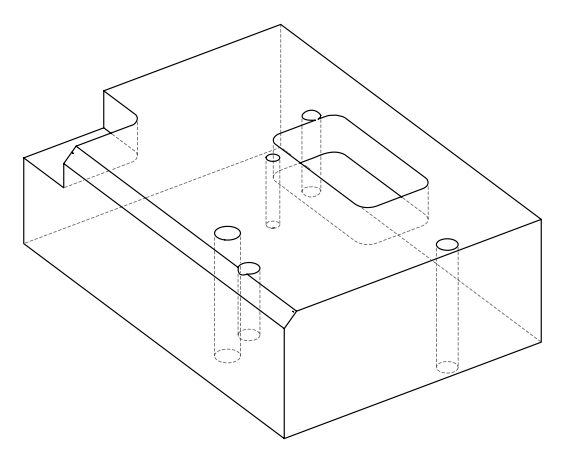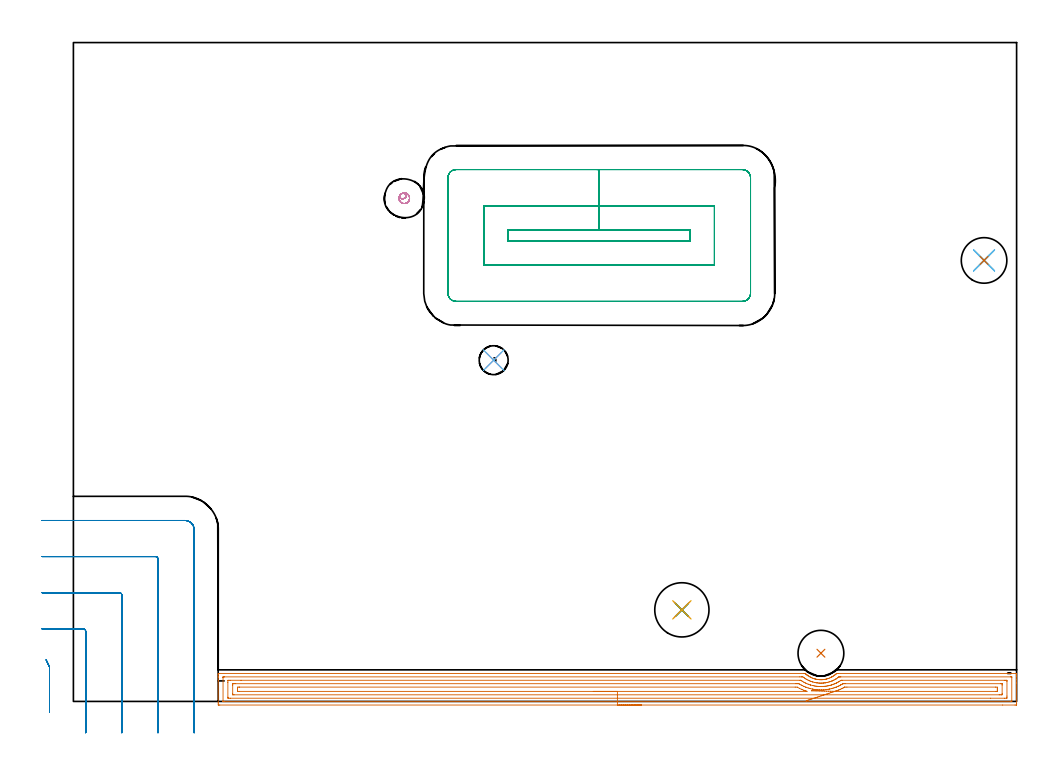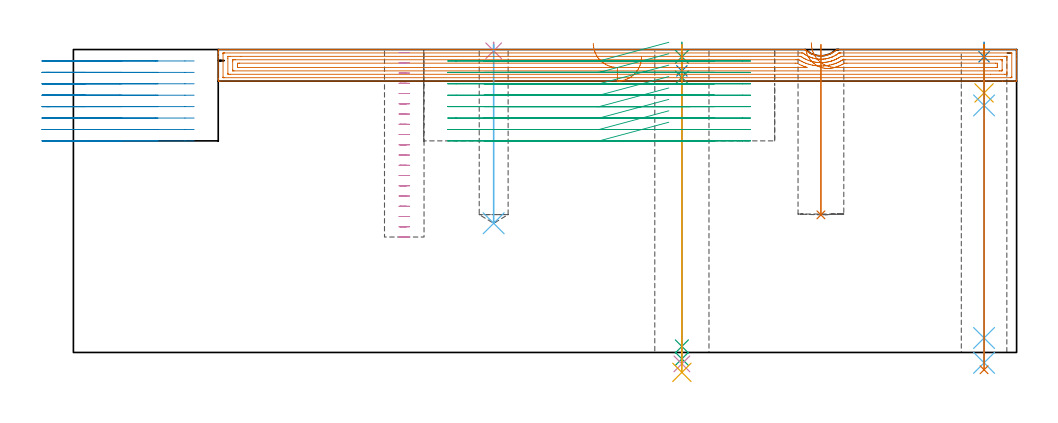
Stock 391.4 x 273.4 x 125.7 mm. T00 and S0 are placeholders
(PLAN: 16 operations, 12 tool changes, 40.5 min)
(1 INDEXABLE_INSERT_DRILL_BLIND_HOLE_FROM_SOLID | STEP1POCKET | NXT0302_009 | 0.28 min | 19360 mm3)
(2 SPOT_DRILL | STEP1HOLE | NXT0321_9005460120000 | 0.05 min | 183 mm3)
(3 SPOT_DRILL_1 | STEP1HOLE_1 | NXT0321_9005460120000 | 0.05 min | 182 mm3)
(4 SPOT_DRILL_2 | STEP1POCKET_1 | NXT0321_9005460120000 | 0.03 min | 2 mm3)
(5 DRILL_BLIND_HOLE_INTO_CENTER | STEP1HOLE | UGT0301_515 | 0.08 min | 1577 mm3)
(6 GUN_DRILL_THROUGH_HOLE | STEP1HOLE | UGT0307_009 | 0.64 min | 12412 mm3)
(7 DRILL_TO_ENLARGE_THROUGH_HOLE | STEP1HOLE | UGT0301_257 | 0.54 min | 21041 mm3)
(8 DRILL_BLIND_HOLE_INTO_CENTER_1 | STEP1HOLE_1 | NXT0301_030 | 0.05 min | 202 mm3)
(9 GUN_DRILL_THROUGH_HOLE_1 | STEP1HOLE_1 | UGT0307_001 | 0.56 min | 2228 mm3)
(10 SPADE_DRILL_TO_ENLARGE_THROUGH_HOLE | STEP1HOLE_1 | UGT0306_005 | 0.53 min | 18094 mm3)
(11 DRILL_TO_ENLARGE_THROUGH_HOLE_1 | STEP1HOLE_1 | UGT0301_054 | 0.55 min | 29216 mm3)
(12 DRILL_BLIND_HOLE_INTO_CENTER_2 | STEP1POCKET_1 | UGT0301_515 | 0.3 min | 7858 mm3)
(13 AREA_MILL | FG_CHAMFER_SURFACE | UGT0205_001 | 13.59 min | 28990 mm3)
(14 MILL_CORNER_NOTCH_RECTANGULAR | CORNER_NOTCH_RECTANGULAR | UGT0201_094 | Follow Part, ap 5, ae 75% | 8.1 min | 191719 mm3)
(15 MILL_RECTANGULAR_POCKET | POCKET_RECTANGULAR_STRAIGHT | UGT0201_094 | Follow Part, ap 5, ae 75% | 13.5 min | 406419 mm3)
(16 MILL_BLIND_HOLE_FROM_SOLID_MATERIAL | STEP1POCKET_2 | NXT0201_011 | Spiral | 1.67 min | 16420 mm3)
(TOOL NXT0302_009 | Index. Insert Drill 19mm [880-D1900L25-05] | D19 PA176 FL95 Z2)
(TOOL NXT0321_9005460120000 | NC Spot Drill, 142deg, 12mm, Carbide, Uncoated | D12 PA142 FL30 Z2)
(TOOL UGT0301_515 | Carbide Drill 12.0 mm | D12 PA118 FL101 Z2)
(TOOL UGT0307_009 | Gun Drill 12 mm | D12 PA130 FL24 Z1)
(TOOL UGT0301_257 | Twist Drill 18.9 mm | D18.9 PA118 FL135 Z2)
(TOOL NXT0301_030 | Carbide Drill 5.9mm [860.1-0590-018A1-MM 2214] | D5.9 PA140 FL28 Z2)
(TOOL UGT0307_001 | Gun Drill 5 mm | D5 PA130 FL24 Z1)
(TOOL UGT0306_005 | Spade Drill 14.5mm | D14.5 PA132 FL10 Z2)
(TOOL UGT0301_054 | Twist Drill 22.5 mm | D22.5 PA118 FL155 Z2)
(TOOL UGT0205_001 | Chamfer Mill 20 x 3 x 45 deg. | D20 FL50 Z2)
(TOOL UGT0201_094 | End mill 20 mm | D20 FL38 Z4)
(TOOL NXT0201_011 | ENDMILL 12mm [2P460-1200-NA 1630] | D12 FL38 Z6)
(OP 1 INDEXABLE_INSERT_DRILL_BLIND_HOLE_FROM_SOLID)
G17 G21 G94 G90
T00 M6
G54
G17 G0 G90 X310.2 Y20. S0 M3
G43 Z135.7 H1
G94 G81 G98 Z57.1 F250. R127.7
G80
M5
M2
(OP 2 SPOT_DRILL)
G17 G21 G94 G90
T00 M6
G54
G17 G0 G90 X377.9 Y183. S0 M3
G43 Z135.7 H0
G94 G81 G98 Z122.7 F250. R128.7
G80
M5
M2
(OP 3 SPOT_DRILL_1)
G17 G21 G94 G90
T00 M6
G54
G17 G0 G90 X252.5 Y38. S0 M3
G43 Z135.7 H0
G94 G81 G98 Z122.7 F250. R128.7
G80
M5
M2
(OP 4 SPOT_DRILL_2)
G17 G21 G94 G90
T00 M6
G54
G17 G0 G90 X174.4 Y141.6 S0 M3
G43 Z135.7 H0
G94 G81 G98 Z125.184 F250. R128.7
G80
M5
M2
(OP 5 DRILL_BLIND_HOLE_INTO_CENTER)
G17 G21 G94 G90
T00 M6
G54
G17 G0 G90 X377.9 Y183. S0 M3
G43 Z135.7 H0
G94 G81 G98 Z107.7 F250. R127.7
G80
M5
M2
(OP 6 GUN_DRILL_THROUGH_HOLE)
G17 G21 G94 G90
T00 M6
G54
G17 G0 G90 X377.9 Y183. M8
G43 Z135.7 H0
Z123.354
S716 M3
G94 G1 Z102.507 F125. M26
G4 X.084
Z6. F250.
G4 X.084
Z-4.298 F125.
G4 X.084
M5
M9
G0 Z123.354
Z135.7
M2
(OP 7 DRILL_TO_ENLARGE_THROUGH_HOLE)
G17 G21 G94 G90
T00 M6
G54
G17 G0 G90 X377.9 Y183. S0 M3
G43 Z135.7 H0
G94 G73 G98 Z-7.178 F250. Q16.61 R127.7
G80
M5
M2
(OP 8 DRILL_BLIND_HOLE_INTO_CENTER_1)
G17 G21 G94 G90
T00 M6
G54
G17 G0 G90 X252.5 Y38. S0 M3
G43 Z135.7 H1
G94 G81 G98 Z116.85 F250. R127.7
G80
M5
M2
(OP 9 GUN_DRILL_THROUGH_HOLE_1)
G17 G21 G94 G90
T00 M6
G54
G17 G0 G90 X252.5 Y38. M8
G43 Z135.7 H0
Z123.16
S716 M3
G94 G1 Z114.094 F125. M26
G4 X.084
Z2.5 F250.
G4 X.084
Z-2.666 F125.
G4 X.084
M5
M9
G0 Z123.16
Z135.7
M2
(OP 10 SPADE_DRILL_TO_ENLARGE_THROUGH_HOLE)
G17 G21 G94 G90
T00 M6
G54
G17 G0 G90 X252.5 Y38. S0 M3
G43 Z135.7 H0
G94 G73 G98 Z-4.728 F250. Q14.492 R127.7
G80
M5
M2
(OP 11 DRILL_TO_ENLARGE_THROUGH_HOLE_1)
G17 G21 G94 G90
T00 M6
G54
G17 G0 G90 X252.5 Y38. S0 M3
G43 Z135.7 H0
G94 G73 G98 Z-8.26 F250. Q22.327 R127.7
G80
M5
M2
(OP 12 DRILL_BLIND_HOLE_INTO_CENTER_2)
G17 G21 G94 G90
T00 M6
G54
G17 G0 G90 X174.4 Y141.6 S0 M3
G43 Z135.7 H0
G94 G81 G98 Z53.6 F250. R127.7
G80
M5
M2
(OP 13 AREA_MILL)
G17 G21 G94 G90
T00 M6
G54
G17 G0 G90 X235.75 Y-1.5 S1061 M3
G43 Z135.7 H0
Z122.6
G94 G1 X235.712 Z121.728 F250.
X235.598 Z120.863
X235.409 Z120.012
X235.147 Z119.18
X234.813 Z118.374
X234.41 Z117.6
X233.942 Z116.864
X233.41 Z116.172
X232.821 Z115.529
X232.178 Z114.94
X231.486 Z114.408
X230.75 Z113.94
X229.976 Z113.537
X229.17 Z113.203
X228.338 Z112.941
X227.486 Z112.752
X226.622 Z112.638
X225.75 Z112.6
X60.733
X60.325 Y-1.497 Z112.602
X60.11 Y-1.492 Z112.605
X60.105 Y-1.096 Z113.001
X60.1 Y-0.475 Z113.622
Y8.562 Z122.657
Y9.954 Z124.05
Y10.318 Z124.413
Y11.047 Z125.147
Y11.265 Z125.365
X60.102 Y11.434 Z125.527
X60.11 Y11.597 Z125.689
X60.286 Y11.6 Z125.7
X303.116
X303.665 Y11.602 Z125.683
X303.838 Y11.451 Z125.547
X303.966 Y11.339 Z125.436
X304.01 Y11.303 Z125.4
X304.143 Y11.196 Z125.292
X304.308 Y11.06 Z125.159
X304.339 Y11.035 Z125.134
X304.485 Y10.917 Z125.015
X304.606 Y10.827 Z124.925
X304.67 Y10.78 Z124.878
X304.86 Y10.648 Z124.747
X304.88 Y10.635 Z124.735
X305.319 Y10.361 Z124.459
X305.754 Y10.109 Z124.206
X305.799 Y10.085 Z124.182
X305.875 Y10.044 Z124.142
X306.17 Y9.904 Z124.004
X306.259 Y9.862 Z123.962
X306.298 Y9.845 Z123.945
X306.648 Y9.696 Z123.793
X307.093 Y9.533 Z123.627
X307.375 Y9.44 Z123.539
X307.542 Y9.389 Z123.483
X307.588 Y9.378 Z123.47
X307.901 Y9.294 Z123.389
X307.982 Y9.273 Z123.367
X308.424 Y9.171 Z123.269
X308.482 Y9.162 Z123.259
X308.571 Y9.148 Z123.247
X308.699 Y9.128 Z123.227
X308.882 Y9.1 Z123.198
X308.961 Y9.092 Z123.188
X309.329 Y9.051 Z123.142
X309.377 Y9.048 Z123.138
X309.576 Y9.031 Z123.125
X309.718 Y9.021 Z123.112
X309.776 Y9.016 Z123.109
X310. Y9.003 Z123.102
X310.447 Y9.007 Z123.104
X310.47 Y9.008 Z123.105
X310.671 Y9.018 Z123.112
X310.747 Y9.025 Z123.117
X310.978 Y9.042 Z123.138
X311.117 Y9.054 Z123.148
X311.165 Y9.06 Z123.154
X311.547 Y9.104 Z123.202
X311.801 Y9.144 Z123.243
X311.846 Y9.151 Z123.25
X312.011 Y9.178 Z123.275
X312.06 Y9.19 Z123.286
X312.459 Y9.28 Z123.38
X312.489 Y9.288 Z123.387
X312.905 Y9.401 Z123.498
X313.354 Y9.546 Z123.645
X313.799 Y9.713 Z123.812
X314.164 Y9.873 Z123.97
X314.296 Y9.936 Z124.032
X314.524 Y10.044 Z124.143
X314.647 Y10.109 Z124.209
X314.693 Y10.134 Z124.234
X314.743 Y10.163 Z124.263
X315.144 Y10.399 Z124.497
X315.19 Y10.428 Z124.527
X315.587 Y10.681 Z124.78
X315.912 Y10.917 Z125.015
X316.085 Y11.058 Z125.155
X316.255 Y11.196 Z125.294
X316.481 Y11.379 Z125.478
X316.532 Y11.424 Z125.523
X316.723 Y11.598 Z125.688
X317.426 Y11.6 Z125.7
X391.215
X391.39 Y11.597 Z125.689
X391.398 Y11.434 Z125.527
X391.4 Y11.265 Z125.365
Y11.047 Z125.147
Y10.318 Z124.413
Y9.076 Z123.173
Y7.684 Z121.78
Y-1.096 Z113.001
X391.398 Y-1.355 Z112.742
X391.39 Y-1.492 Z112.606
X391.251 Y-1.499 Z112.599
X390.767 Y-1.5 Z112.6
X385.61
X225.75
Y-0.086 Z114.014
X62.522 Y-0.085 Z114.015
X62.385 Y-0.084 Z114.016
X62.157 Y-0.079 Z114.021
X62.109 Y-0.078 Z114.022
X62.105 Y-0.044 Z114.056
X62.103 Y-0.009 Z114.091
X62.1 Y0.195 Z114.295
Y9.854 Z123.954
X62.102 Y9.992 Z124.092
X62.106 Y10.102 Z124.202
X62.11 Y10.171 Z124.271
X62.144 Y10.179 Z124.279
X62.522 Y10.184 Z124.284
X62.657 Y10.185 Z124.285
X301.462 Y10.186 Z124.286
X302.221 Y10.184 Z124.284
X302.359 Y10.183 Z124.283
X302.734 Y10.174 Z124.274
X303.116 Y9.891 Z123.991
X303.383 Y9.701 Z123.801
X303.78 Y9.44 Z123.54
X304.01 Y9.297 Z123.397
X304.378 Y9.079 Z123.179
X304.905 Y8.807 Z122.907
X305.005 Y8.759 Z122.859
X305.445 Y8.562 Z122.662
X305.799 Y8.42 Z122.52
X306.037 Y8.329 Z122.429
X306.693 Y8.113 Z122.213
X306.884 Y8.058 Z122.158
X307.476 Y7.903 Z122.003
X307.588 Y7.876 Z121.976
X307.676 Y7.858 Z121.958
X308.037 Y7.789 Z121.889
X308.466 Y7.717 Z121.817
X308.482 Y7.714 Z121.814
X308.728 Y7.684 Z121.784
X309.377 Y7.623 Z121.723
X309.444 Y7.618 Z121.718
X309.871 Y7.598 Z121.698
X310.271 Y7.593 Z121.693
X310.363 Y7.594 Z121.694
X310.759 Y7.609 Z121.709
X311.165 Y7.634 Z121.734
X311.213 Y7.637 Z121.737
X311.675 Y7.684 Z121.784
X312.014 Y7.729 Z121.829
X312.06 Y7.736 Z121.836
X312.088 Y7.74 Z121.84
X312.504 Y7.814 Z121.914
X312.851 Y7.887 Z121.987
X312.954 Y7.912 Z122.012
X313.478 Y8.048 Z122.148
X313.849 Y8.157 Z122.257
X314.158 Y8.258 Z122.358
X314.743 Y8.47 Z122.57
X314.81 Y8.496 Z122.596
X314.966 Y8.562 Z122.662
X315.422 Y8.774 Z122.874
X315.637 Y8.877 Z122.977
X316.37 Y9.281 Z123.381
X316.532 Y9.38 Z123.48
X316.569 Y9.404 Z123.504
X316.625 Y9.44 Z123.54
X317.099 Y9.762 Z123.862
X317.426 Y9.999 Z124.099
X317.611 Y10.136 Z124.236
X317.664 Y10.175 Z124.275
X317.752 Y10.179 Z124.279
X317.941 Y10.182 Z124.282
X318.321 Y10.185 Z124.285
X318.456 Y10.186 Z124.286
X388.978 Y10.185 Z124.285
X389.115 Y10.184 Z124.284
X389.343 Y10.179 Z124.279
X389.391 Y10.178 Z124.278
X389.395 Y10.144 Z124.244
X389.397 Y10.109 Z124.209
X389.4 Y9.905 Z124.005
Y0.246 Z114.346
X389.398 Y0.108 Z114.208
X389.394 Y-0.002 Z114.098
X389.39 Y-0.071 Z114.029
X389.356 Y-0.079 Z114.021
X388.978 Y-0.084 Z114.016
X388.843 Y-0.085 Z114.015
X225.75 Y-0.086 Z114.014
Y1.328 Z115.428
X65.205 Y1.329 Z115.429
X64.521 Y1.331 Z115.431
X64.31 Y1.334 Z115.434
X64.11 Y1.338 Z115.438
X64.105 Y1.538 Z115.638
X64.101 Y1.743 Z115.843
X64.1 Y7.89 Z121.99
X64.105 Y8.562 Z122.662
X64.107 Y8.762 Z122.862
X64.31 Y8.764 Z122.864
X64.993 Y8.77 Z122.87
X69.561 Y8.772 Z122.872
X301.54 Y8.771 Z122.871
X301.682 Y8.769 Z122.869
X301.795 Y8.765 Z122.865
X301.857 Y8.761 Z122.861
X302.328 Y8.457 Z122.557
X303.116 Y7.988 Z122.088
X303.693 Y7.684 Z121.784
X304.01 Y7.532 Z121.632
X304.302 Y7.398 Z121.498
X304.905 Y7.155 Z121.255
X305.746 Y6.858 Z120.958
X305.799 Y6.841 Z120.941
X305.91 Y6.806 Z120.906
X306.693 Y6.603 Z120.703
X306.968 Y6.537 Z120.637
X307.588 Y6.411 Z120.511
X308.065 Y6.338 Z120.438
X308.482 Y6.287 Z120.387
X309.069 Y6.23 Z120.33
X309.377 Y6.208 Z120.308
X310.011 Y6.184 Z120.284
X310.271 Y6.182 Z120.282
X310.89 Y6.198 Z120.298
X311.165 Y6.217 Z120.317
X311.716 Y6.266 Z120.366
X312.06 Y6.303 Z120.403
X312.51 Y6.364 Z120.464
X312.954 Y6.436 Z120.536
X313.266 Y6.5 Z120.6
X313.849 Y6.637 Z120.737
X313.986 Y6.671 Z120.771
X314.483 Y6.806 Z120.906
X314.681 Y6.867 Z120.967
X314.743 Y6.887 Z120.987
X315.339 Y7.099 Z121.199
X315.637 Y7.209 Z121.309
X315.979 Y7.349 Z121.449
X316.532 Y7.592 Z121.692
X316.596 Y7.621 Z121.721
X316.722 Y7.684 Z121.784
X317.174 Y7.931 Z122.031
X317.426 Y8.073 Z122.173
X317.738 Y8.256 Z122.356
X318.226 Y8.562 Z122.662
X318.539 Y8.76 Z122.86
X318.577 Y8.765 Z122.865
X318.661 Y8.767 Z122.867
X319.002 Y8.771 Z122.871
X386.295
X386.979 Y8.769 Z122.869
X387.19 Y8.766 Z122.866
X387.39 Y8.762 Z122.862
X387.395 Y8.562 Z122.662
X387.399 Y8.357 Z122.457
X387.4 Y2.21 Z116.31
X387.395 Y1.538 Z115.638
X387.393 Y1.338 Z115.438
X387.19 Y1.335 Z115.435
X386.507 Y1.329 Z115.429
X380.618 Y1.328 Z115.428
X225.75
Y2.743 Z116.843
X66.66
X66.252 Y2.746 Z116.846
X66.179 Y2.748 Z116.848
X66.11 Y2.752 Z116.852
X66.107 Y2.856 Z116.956
X66.1 Y3.293 Z117.393
Y6.805 Z120.905
X66.108 Y7.245 Z121.345
X66.11 Y7.347 Z121.447
X66.245 Y7.351 Z121.451
X66.435 Y7.355 Z121.455
X66.994 Y7.357 Z121.457
X67.327
X299.871
X300.433 Y7.356 Z121.456
X300.769 Y7.354 Z121.454
X301.043 Y7.35 Z121.45
X301.327 Y7.192 Z121.292
X302.007 Y6.806 Z120.906
X302.221 Y6.69 Z120.79
X302.476 Y6.556 Z120.656
X303.116 Y6.26 Z120.36
X303.897 Y5.928 Z120.028
X304.01 Y5.884 Z119.984
X304.081 Y5.858 Z119.958
X304.905 Y5.582 Z119.682
X305.409 Y5.433 Z119.533
X305.799 Y5.33 Z119.43
X306.609 Y5.133 Z119.233
X306.693 Y5.115 Z119.215
X307.016 Y5.05 Z119.15
X307.588 Y4.96 Z119.06
X307.695 Y4.945 Z119.045
X308.482 Y4.858 Z118.958
X308.698 Y4.838 Z118.938
X309.377 Y4.791 Z118.891
X309.651 Y4.781 Z118.881
X310.271 Y4.768 Z118.868
X310.552 Y4.774 Z118.874
X311.165 Y4.796 Z118.896
X311.407 Y4.813 Z118.913
X312.06 Y4.871 Z118.971
X312.224 Y4.888 Z118.988
X312.954 Y4.981 Z119.081
X313.016 Y4.989 Z119.089
X313.396 Y5.05 Z119.15
X313.771 Y5.126 Z119.226
X313.849 Y5.143 Z119.243
X314.489 Y5.299 Z119.399
X314.743 Y5.365 Z119.465
X315.19 Y5.489 Z119.589
X315.637 Y5.627 Z119.727
X316.51 Y5.928 Z120.028
X316.532 Y5.937 Z120.037
X317.15 Y6.199 Z120.299
X317.426 Y6.323 Z120.423
X317.761 Y6.478 Z120.578
X318.321 Y6.766 Z120.866
X318.347 Y6.78 Z120.88
X318.395 Y6.806 Z120.906
X318.91 Y7.106 Z121.206
X319.215 Y7.284 Z121.384
X319.308 Y7.335 Z121.435
X319.343 Y7.35 Z121.45
X319.382 Y7.352 Z121.452
X319.55 Y7.356 Z121.456
X320.109 Y7.357 Z121.457
X320.442
X384.84
X385.248 Y7.354 Z121.454
X385.321 Y7.352 Z121.452
X385.39 Y7.348 Z121.448
X385.392 Y7.244 Z121.344
X385.4 Y6.807 Z120.907
Y3.295 Z117.395
X385.393 Y2.855 Z116.955
X385.39 Y2.753 Z116.853
X385.255 Y2.748 Z116.848
X385.065 Y2.745 Z116.845
X384.506 Y2.743 Z116.843
X384.174
X225.75
Y4.157 Z118.257
X68.782
X68.11 Y4.172 Z118.272
X68.101 Y4.84 Z118.94
Y5.05 Z119.15
X68.104 Y5.716 Z119.816
X68.11 Y5.928 Z120.028
X68.767 Y5.943 Z120.043
X68.782
X299.538
X300.347 Y5.928 Z120.028
X300.433 Y5.883 Z119.983
X300.537 Y5.826 Z119.926
X301.327 Y5.404 Z119.504
X302.07 Y5.05 Z119.15
X302.221 Y4.984 Z119.084
X302.339 Y4.934 Z119.034
X303.116 Y4.625 Z118.725
X303.792 Y4.386 Z118.486
X304.01 Y4.314 Z118.414
X304.442 Y4.172 Z118.272
X304.025 Y4.157 Z118.257
X304.01
X225.75
X224.878 Z118.295
X224.014 Z118.409
X223.162 Z118.598
X222.33 Z118.86
X221.524 Z119.194
X220.75 Z119.597
X220.014 Z120.065
X219.322 Z120.596
X218.679 Z121.186
X218.09 Z121.829
X217.558 Z122.521
X217.09 Z123.257
X216.687 Z124.031
X216.353 Z124.837
X216.091 Z125.669
X215.902 Z126.52
X215.788 Z127.385
X215.75 Z128.257
G0 Z135.7
X304.069 Y0.25
Z124.828
G1 X304.351 Y0.343 Z124.008
X304.699 Y0.458 Z123.217
X305.112 Y0.594 Z122.46
X305.586 Y0.75 Z121.744
X306.117 Y0.925 Z121.075
X306.702 Y1.118 Z120.457
X307.336 Y1.326 Z119.895
X308.013 Y1.55 Z119.393
X308.73 Y1.786 Z118.955
X309.48 Y2.033 Z118.585
X310.258 Y2.29 Z118.285
X311.058 Y2.553 Z118.057
X311.874 Y2.822 Z117.904
X312.699 Y3.094 Z117.826
X313.527 Y3.367 Z117.824
X314.353 Y3.639 Z117.898
X315.169 Y3.908 Z118.048
X315.97 Y4.172 Z118.272
X316.391 Y4.311 Z118.411
X316.532 Y4.358 Z118.458
X317.049 Y4.542 Z118.642
X317.426 Y4.678 Z118.778
X317.695 Y4.786 Z118.886
X318.34 Y5.05 Z119.15
X318.93 Y5.33 Z119.43
X319.215 Y5.477 Z119.577
X319.513 Y5.636 Z119.736
X320.059 Y5.928 Z120.028
X320.098 Y5.939 Z120.039
X320.109 Y5.941 Z120.041
X320.988 Y5.943 Z120.043
X382.718
X383.39 Y5.928 Z120.028
X383.399 Y5.259 Z119.359
Y5.05 Z119.15
X383.396 Y4.384 Z118.484
X383.39 Y4.172 Z118.272
X382.733 Y4.157 Z118.257
X382.718
X316.532
X315.97 Y4.172 Z118.272
X315.1 Y4.195 Z118.333
X314.239 Y4.217 Z118.469
X313.392 Y4.239 Z118.68
X312.568 Y4.26 Z118.964
X311.771 Y4.281 Z119.318
X311.008 Y4.301 Z119.741
X310.285 Y4.32 Z120.229
X309.607 Y4.337 Z120.778
X308.98 Y4.354 Z121.384
X308.408 Y4.369 Z122.042
X307.895 Y4.382 Z122.748
X307.445 Y4.394 Z123.495
X307.063 Y4.403 Z124.279
X306.75 Y4.412 Z125.094
X306.51 Y4.418 Z125.932
X306.343 Y4.422 Z126.789
X306.252 Y4.425 Z127.656
X306.236 Z128.528
G0 Z135.7
M5
M2
(OP 14 MILL_CORNER_NOTCH_RECTANGULAR)
G17 G21 G94 G90
T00 M6
G54
G17 G0 G90 X-9.9 Y-4.411 S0 M3
G43 Z135.7 H0
Z120.962
G94 G1 Y-1.411 F250.
Y14.112 F500.
G3 X-10. Y14.543 R1.
G1 X-11.308 Y17.243 F250.
G0 Z135.7
X5.1 Y-13.
Z120.962
G1 Y-10.
Y29.105 F500.
G3 X4.105 Y30.1 R1.
G1 X-10.
X-13. F250.
G0 Z135.7
X20.1 Y-13.
Z120.962
G1 Y-10.
Y44.105 F500.
G3 X19.105 Y45.1 R1.
G1 X-10.
X-13. F250.
G0 Z135.7
X35.1 Y-13.
Z120.962
G1 Y-10.
Y59.105 F500.
G3 X34.105 Y60.1 R1.
G1 X-10.
X-13. F250.
G0 Z135.7
X50.1 Y-13.
Z120.962
G1 Y-10.
Y71.3 F500.
G3 X46.3 Y75.1 R3.8
G1 X-10.
X-13. F250.
G0 Z135.7
X-9.9 Y-4.411
Z116.225
G1 Y-1.411
Y14.112 F500.
G3 X-10. Y14.543 R1.
G1 X-11.308 Y17.243 F250.
G0 Z135.7
X5.1 Y-13.
Z116.225
G1 Y-10.
Y29.105 F500.
G3 X4.105 Y30.1 R1.
G1 X-10.
X-13. F250.
G0 Z135.7
X20.1 Y-13.
Z116.225
G1 Y-10.
Y44.105 F500.
G3 X19.105 Y45.1 R1.
G1 X-10.
X-13. F250.
G0 Z135.7
X35.1 Y-13.
Z116.225
G1 Y-10.
Y59.105 F500.
G3 X34.105 Y60.1 R1.
G1 X-10.
X-13. F250.
G0 Z135.7
X50.1 Y-13.
Z116.225
G1 Y-10.
Y71.3 F500.
G3 X46.3 Y75.1 R3.8
G1 X-10.
X-13. F250.
G0 Z135.7
X-9.9 Y-4.411
Z111.487
G1 Y-1.411
Y14.112 F500.
G3 X-10. Y14.543 R1.
G1 X-11.308 Y17.243 F250.
G0 Z135.7
X5.1 Y-13.
Z111.487
G1 Y-10.
Y29.105 F500.
G3 X4.105 Y30.1 R1.
G1 X-10.
X-13. F250.
G0 Z135.7
X20.1 Y-13.
Z111.487
G1 Y-10.
Y44.105 F500.
G3 X19.105 Y45.1 R1.
G1 X-10.
X-13. F250.
G0 Z135.7
X35.1 Y-13.
Z111.487
G1 Y-10.
Y59.105 F500.
G3 X34.105 Y60.1 R1.
G1 X-10.
X-13. F250.
G0 Z135.7
X50.1 Y-13.
Z111.487
G1 Y-10.
Y71.3 F500.
G3 X46.3 Y75.1 R3.8
G1 X-10.
X-13. F250.
G0 Z135.7
X-9.9 Y-4.411
Z106.75
G1 Y-1.411
Y14.112 F500.
G3 X-10. Y14.543 R1.
G1 X-11.308 Y17.243 F250.
G0 Z135.7
X5.1 Y-13.
Z106.75
G1 Y-10.
Y29.105 F500.
G3 X4.105 Y30.1 R1.
G1 X-10.
X-13. F250.
G0 Z135.7
X20.1 Y-13.
Z106.75
G1 Y-10.
Y44.105 F500.
G3 X19.105 Y45.1 R1.
G1 X-10.
X-13. F250.
G0 Z135.7
X35.1 Y-13.
Z106.75
G1 Y-10.
Y59.105 F500.
G3 X34.105 Y60.1 R1.
G1 X-10.
X-13. F250.
G0 Z135.7
X50.1 Y-13.
Z106.75
G1 Y-10.
Y71.3 F500.
G3 X46.3 Y75.1 R3.8
G1 X-10.
X-13. F250.
G0 Z135.7
X-9.9 Y-4.411
Z102.012
G1 Y-1.411
Y14.112 F500.
G3 X-10. Y14.543 R1.
G1 X-11.308 Y17.243 F250.
G0 Z135.7
X5.1 Y-13.
Z102.012
G1 Y-10.
Y29.105 F500.
G3 X4.105 Y30.1 R1.
G1 X-10.
X-13. F250.
G0 Z135.7
X20.1 Y-13.
Z102.012
G1 Y-10.
Y44.105 F500.
G3 X19.105 Y45.1 R1.
G1 X-10.
X-13. F250.
G0 Z135.7
X35.1 Y-13.
Z102.012
G1 Y-10.
Y59.105 F500.
G3 X34.105 Y60.1 R1.
G1 X-10.
X-13. F250.
G0 Z135.7
X50.1 Y-13.
Z102.012
G1 Y-10.
Y71.3 F500.
G3 X46.3 Y75.1 R3.8
G1 X-10.
X-13. F250.
G0 Z135.7
X-9.9 Y-4.411
Z97.275
G1 Y-1.411
Y14.112 F500.
G3 X-10. Y14.543 R1.
G1 X-11.308 Y17.243 F250.
G0 Z135.7
X5.1 Y-13.
Z97.275
G1 Y-10.
Y29.105 F500.
G3 X4.105 Y30.1 R1.
G1 X-10.
X-13. F250.
G0 Z135.7
X20.1 Y-13.
Z97.275
G1 Y-10.
Y44.105 F500.
G3 X19.105 Y45.1 R1.
G1 X-10.
X-13. F250.
G0 Z135.7
X35.1 Y-13.
Z97.275
G1 Y-10.
Y59.105 F500.
G3 X34.105 Y60.1 R1.
G1 X-10.
X-13. F250.
G0 Z135.7
X50.1 Y-13.
Z97.275
G1 Y-10.
Y71.3 F500.
G3 X46.3 Y75.1 R3.8
G1 X-10.
X-13. F250.
G0 Z135.7
X-9.9 Y-4.411
Z92.537
G1 Y-1.411
Y14.112 F500.
G3 X-10. Y14.543 R1.
G1 X-11.308 Y17.243 F250.
G0 Z135.7
X5.1 Y-13.
Z92.537
G1 Y-10.
Y29.105 F500.
G3 X4.105 Y30.1 R1.
G1 X-10.
X-13. F250.
G0 Z135.7
X20.1 Y-13.
Z92.537
G1 Y-10.
Y44.105 F500.
G3 X19.105 Y45.1 R1.
G1 X-10.
X-13. F250.
G0 Z135.7
X35.1 Y-13.
Z92.537
G1 Y-10.
Y59.105 F500.
G3 X34.105 Y60.1 R1.
G1 X-10.
X-13. F250.
G0 Z135.7
X50.1 Y-13.
Z92.537
G1 Y-10.
Y71.3 F500.
G3 X46.3 Y75.1 R3.8
G1 X-10.
X-13. F250.
G0 Z135.7
X-9.9 Y-4.411
Z87.8
G1 Y-1.411
Y14.112 F500.
G3 X-10. Y14.543 R1.
G1 X-11.308 Y17.243 F250.
G0 Z135.7
X5.1 Y-13.
Z87.8
G1 Y-10.
Y29.105 F500.
G3 X4.105 Y30.1 R1.
G1 X-10.
X-13. F250.
G0 Z135.7
X20.1 Y-13.
Z87.8
G1 Y-10.
Y44.105 F500.
G3 X19.105 Y45.1 R1.
G1 X-10.
X-13. F250.
G0 Z135.7
X35.1 Y-13.
Z87.8
G1 Y-10.
Y59.105 F500.
G3 X34.105 Y60.1 R1.
G1 X-10.
X-13. F250.
G0 Z135.7
X50.1 Y-13.
Z87.8
G1 Y-10.
Y71.3 F500.
G3 X46.3 Y75.1 R3.8
G1 X-10.
X-13. F250.
G0 Z135.7
M5
M2
(OP 15 MILL_RECTANGULAR_POCKET)
G17 G21 G94 G90
T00 M6
G54
G17 G0 G90 X247.077 Y195.7 S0 M3
G43 Z135.7 H0
Z128.7
G94 G1 X218.2 Z120.962 F250.
X180.4 F500.
Y191.
X256.
Y195.7
X218.2
Y205.7
X170.4
Y181.
X266.
Y205.7
X218.2
Y220.7
X158.8
G3 X155.4 Y217.3 R3.4
G1 Y169.4
G3 X158.8 Y166. R3.4
G1 X277.6
G3 X281. Y169.4 R3.4
G1 Y217.3
G3 X277.6 Y220.7 R3.4
G1 X218.2
X217.2
G0 X247.077 Y195.7 Z123.962
G1 X218.2 Z116.225 F250.
X180.4 F500.
Y191.
X256.
Y195.7
X218.2
Y205.7
X170.4
Y181.
X266.
Y205.7
X218.2
Y220.7
X158.8
G3 X155.4 Y217.3 R3.4
G1 Y169.4
G3 X158.8 Y166. R3.4
G1 X277.6
G3 X281. Y169.4 R3.4
G1 Y217.3
G3 X277.6 Y220.7 R3.4
G1 X218.2
X217.2
G0 X247.077 Y195.7 Z119.225
G1 X218.2 Z111.487 F250.
X180.4 F500.
Y191.
X256.
Y195.7
X218.2
Y205.7
X170.4
Y181.
X266.
Y205.7
X218.2
Y220.7
X158.8
G3 X155.4 Y217.3 R3.4
G1 Y169.4
G3 X158.8 Y166. R3.4
G1 X277.6
G3 X281. Y169.4 R3.4
G1 Y217.3
G3 X277.6 Y220.7 R3.4
G1 X218.2
X217.2
G0 X247.077 Y195.7 Z114.487
G1 X218.2 Z106.75 F250.
X180.4 F500.
Y191.
X256.
Y195.7
X218.2
Y205.7
X170.4
Y181.
X266.
Y205.7
X218.2
Y220.7
X158.8
G3 X155.4 Y217.3 R3.4
G1 Y169.4
G3 X158.8 Y166. R3.4
G1 X277.6
G3 X281. Y169.4 R3.4
G1 Y217.3
G3 X277.6 Y220.7 R3.4
G1 X218.2
X217.2
G0 X247.077 Y195.7 Z109.75
G1 X218.2 Z102.012 F250.
X180.4 F500.
Y191.
X256.
Y195.7
X218.2
Y205.7
X170.4
Y181.
X266.
Y205.7
X218.2
Y220.7
X158.8
G3 X155.4 Y217.3 R3.4
G1 Y169.4
G3 X158.8 Y166. R3.4
G1 X277.6
G3 X281. Y169.4 R3.4
G1 Y217.3
G3 X277.6 Y220.7 R3.4
G1 X218.2
X217.2
G0 X247.077 Y195.7 Z105.012
G1 X218.2 Z97.275 F250.
X180.4 F500.
Y191.
X256.
Y195.7
X218.2
Y205.7
X170.4
Y181.
X266.
Y205.7
X218.2
Y220.7
X158.8
G3 X155.4 Y217.3 R3.4
G1 Y169.4
G3 X158.8 Y166. R3.4
G1 X277.6
G3 X281. Y169.4 R3.4
G1 Y217.3
G3 X277.6 Y220.7 R3.4
G1 X218.2
X217.2
G0 X247.077 Y195.7 Z100.275
G1 X218.2 Z92.537 F250.
X180.4 F500.
Y191.
X256.
Y195.7
X218.2
Y205.7
X170.4
Y181.
X266.
Y205.7
X218.2
Y220.7
X158.8
G3 X155.4 Y217.3 R3.4
G1 Y169.4
G3 X158.8 Y166. R3.4
G1 X277.6
G3 X281. Y169.4 R3.4
G1 Y217.3
G3 X277.6 Y220.7 R3.4
G1 X218.2
X217.2
G0 X247.077 Y195.7 Z95.537
G1 X218.2 Z87.8 F250.
X180.4 F500.
Y191.
X256.
Y195.7
X218.2
Y205.7
X170.4
Y181.
X266.
Y205.7
X218.2
Y220.7
X158.8
G3 X155.4 Y217.3 R3.4
G1 Y169.4
G3 X158.8 Y166. R3.4
G1 X277.6
G3 X281. Y169.4 R3.4
G1 Y217.3
G3 X277.6 Y220.7 R3.4
G1 X218.2
X217.2
G0 Z135.7
M5
M2
(OP 16 MILL_BLIND_HOLE_FROM_SOLID_MATERIAL)
G17 G21 G94 G90
T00 M6
G54
G17 G0 G90 X137.3 Y208.8 S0 M3
G43 Z135.7 H1
Z124.447
G94 G3 X137.978 Y210.322 R0.912 F250.
X135.828 Y210.435 R1.522
X135.665 Y207.328 R2.2
X135.828 Y210.435 R-2.2
X135.746 Y208.881 R1.1
X137.3 Y208.8 R1.1
G0 Z120.195
G3 X137.978 Y210.322 R0.912
X135.828 Y210.435 R1.522
X135.665 Y207.328 R2.2
X135.828 Y210.435 R-2.2
X135.746 Y208.881 R1.1
X137.3 Y208.8 R1.1
G0 Z115.942
G3 X137.978 Y210.322 R0.912
X135.828 Y210.435 R1.522
X135.665 Y207.328 R2.2
X135.828 Y210.435 R-2.2
X135.746 Y208.881 R1.1
X137.3 Y208.8 R1.1
G0 Z111.689
G3 X137.978 Y210.322 R0.912
X135.828 Y210.435 R1.522
X135.665 Y207.328 R2.2
X135.828 Y210.435 R-2.2
X135.746 Y208.881 R1.1
X137.3 Y208.8 R1.1
G0 Z107.437
G3 X137.978 Y210.322 R0.912
X135.828 Y210.435 R1.522
X135.665 Y207.328 R2.2
X135.828 Y210.435 R-2.2
X135.746 Y208.881 R1.1
X137.3 Y208.8 R1.1
G0 Z103.184
G3 X137.978 Y210.322 R0.912
X135.828 Y210.435 R1.522
X135.665 Y207.328 R2.2
X135.828 Y210.435 R-2.2
X135.746 Y208.881 R1.1
X137.3 Y208.8 R1.1
G0 Z98.932
G3 X137.978 Y210.322 R0.912
X135.828 Y210.435 R1.522
X135.665 Y207.328 R2.2
X135.828 Y210.435 R-2.2
X135.746 Y208.881 R1.1
X137.3 Y208.8 R1.1
G0 Z94.679
G3 X137.978 Y210.322 R0.912
X135.828 Y210.435 R1.522
X135.665 Y207.328 R2.2
X135.828 Y210.435 R-2.2
X135.746 Y208.881 R1.1
X137.3 Y208.8 R1.1
G0 Z90.426
G3 X137.978 Y210.322 R0.912
X135.828 Y210.435 R1.522
X135.665 Y207.328 R2.2
X135.828 Y210.435 R-2.2
X135.746 Y208.881 R1.1
X137.3 Y208.8 R1.1
G0 Z86.174
G3 X137.978 Y210.322 R0.912
X135.828 Y210.435 R1.522
X135.665 Y207.328 R2.2
X135.828 Y210.435 R-2.2
X135.746 Y208.881 R1.1
X137.3 Y208.8 R1.1
G0 Z81.921
G3 X137.978 Y210.322 R0.912
X135.828 Y210.435 R1.522
X135.665 Y207.328 R2.2
X135.828 Y210.435 R-2.2
X135.746 Y208.881 R1.1
X137.3 Y208.8 R1.1
G0 Z77.668
G3 X137.978 Y210.322 R0.912
X135.828 Y210.435 R1.522
X135.665 Y207.328 R2.2
X135.828 Y210.435 R-2.2
X135.746 Y208.881 R1.1
X137.3 Y208.8 R1.1
G0 Z73.416
G3 X137.978 Y210.322 R0.912
X135.828 Y210.435 R1.522
X135.665 Y207.328 R2.2
X135.828 Y210.435 R-2.2
X135.746 Y208.881 R1.1
X137.3 Y208.8 R1.1
G0 Z69.163
G3 X137.978 Y210.322 R0.912
X135.828 Y210.435 R1.522
X135.665 Y207.328 R2.2
X135.828 Y210.435 R-2.2
X135.746 Y208.881 R1.1
X137.3 Y208.8 R1.1
G0 Z64.911
G3 X137.978 Y210.322 R0.912
X135.828 Y210.435 R1.522
X135.665 Y207.328 R2.2
X135.828 Y210.435 R-2.2
X135.746 Y208.881 R1.1
X137.3 Y208.8 R1.1
G0 Z60.658
G3 X137.978 Y210.322 R0.912
X135.828 Y210.435 R1.522
X135.665 Y207.328 R2.2
X135.828 Y210.435 R-2.2
X135.746 Y208.881 R1.1
X137.3 Y208.8 R1.1
G0 Z56.405
G3 X137.978 Y210.322 R0.912
X135.828 Y210.435 R1.522
X135.665 Y207.328 R2.2
X135.828 Y210.435 R-2.2
X135.746 Y208.881 R1.1
X137.3 Y208.8 R1.1
G0 Z52.153
G3 X137.978 Y210.322 R0.912
X135.828 Y210.435 R1.522
X135.665 Y207.328 R2.2
X135.828 Y210.435 R-2.2
X135.746 Y208.881 R1.1
X137.3 Y208.8 R1.1
G0 Z47.9
G3 X137.978 Y210.322 R0.912
X135.828 Y210.435 R1.522
X135.665 Y207.328 R2.2
X135.828 Y210.435 R-2.2
X135.746 Y208.881 R1.1
X137.3 Y208.8 R1.1
G0 Z135.7
M5
M2
